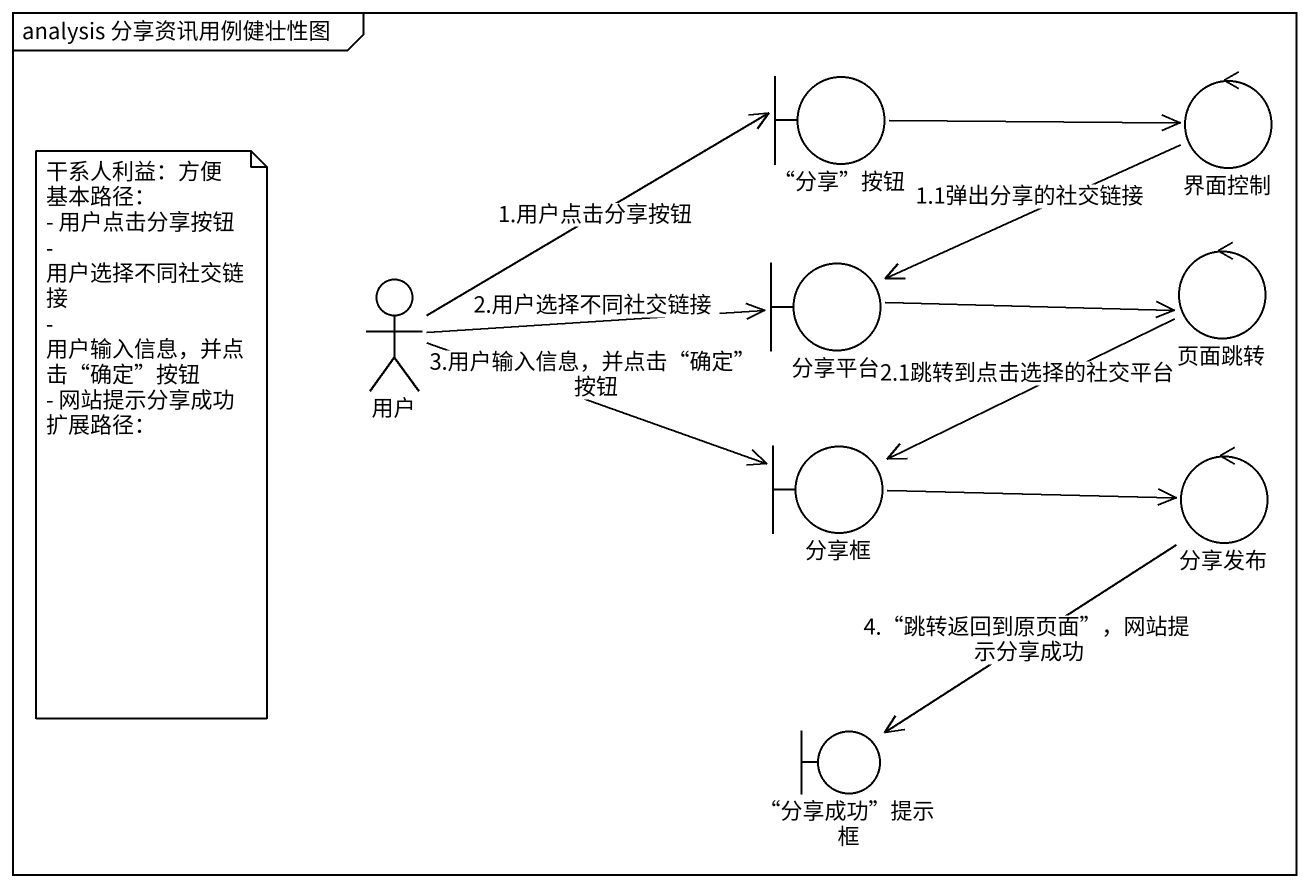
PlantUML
@startuml
mainframe analysis 分享资讯用例健壮性图
boundary "“分享”按钮" as 分享_按钮
control 界面控制
actor 用户
boundary 分享平台
control 页面跳转
boundary 分享框
control 分享发布
boundary "“分享成功”提示框" as 分享成功_提示框
分享_按钮 -right-> 界面控制
界面控制 -left-> 分享平台 : 1.1弹出分享的社交链接
用户 -right-> 分享_按钮 : 1.用户点击分享按钮
用户 -right-> 分享平台 : 2.用户选择不同社交链接
用户 -right-> 分享框 : 3.用户输入信息，并点击“确定”按钮
分享平台 -right-> 页面跳转
页面跳转 -left-> 分享框 : 2.1跳转到点击选择的社交平台
分享框 -right-> 分享发布
分享发布 --> 分享成功_提示框 : 4.“跳转返回到原页面”，网站提示分享成功
note as N1
  干系人利益：方便
  基本路径：
  - 用户点击分享按钮
  - 用户选择不同社交链接
  - 用户输入信息，并点击“确定”按钮
  - 网站提示分享成功
  扩展路径：
end note
@enduml
